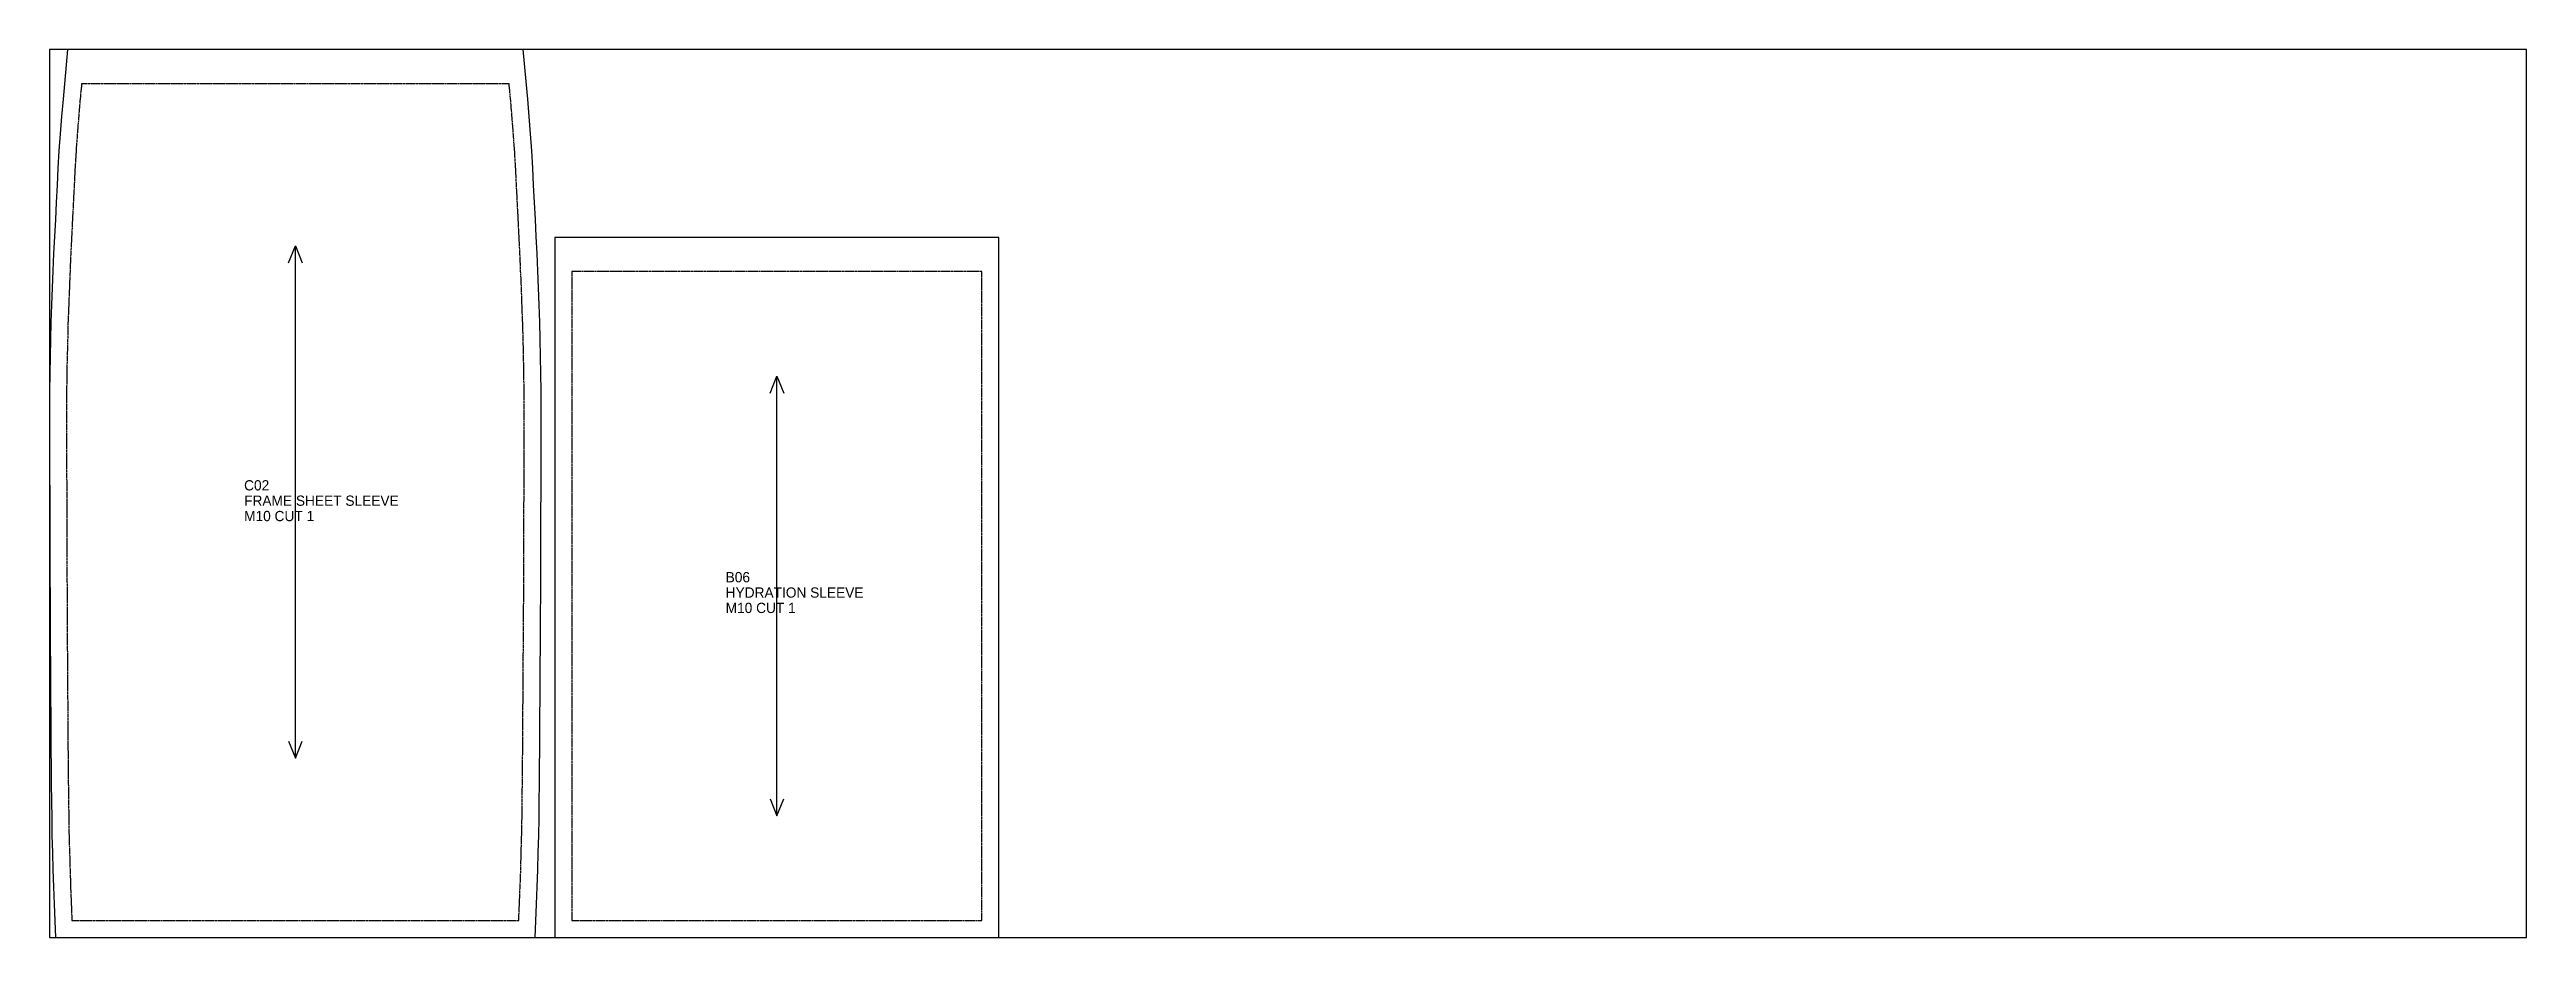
# Model space of a CAD drawing. Header units: millimetres. Extents: x 0 to 1450, y 0 to 520.
import ezdxf

# ---------------------------------------------------------------- set-up
doc = ezdxf.new("R2010")
doc.units = ezdxf.units.MM
doc.linetypes.add('DASHED', pattern=[1.524, 1.27, -0.254])
for name, color, linetype in [('CUT', 7, 'CONTINUOUS'), ('GRAIN', 5, 'CONTINUOUS'), ('SEW', 1, 'DASHED'), ('TEXT', 2, 'CONTINUOUS')]:
    doc.layers.add(name, color=color, linetype=linetype)

msp = doc.modelspace()

# ---------------------------------------------------------------- linework, layer by layer
at = {"layer": 'CUT'}
for points in [[(3.5, 0), (284.3, 0), (285.1, 19.6), (285.5, 29.6), (285.8, 39.7), (286.1, 49.7), (286.4, 59.8), (286.6, 69.8), (286.7, 79.9), (286.8, 89.9), (286.9, 99.9), (287, 109.9), (287.1, 119.9), (287.1, 129.9), (287.2, 139.9), (287.3, 149.9), (287.3, 159.9), (287.4, 169.9), (287.5, 179.9), (287.5, 190), (287.6, 200), (287.6, 210), (287.6, 220), (287.7, 230), (287.7, 240), (287.7, 250), (287.8, 260), (287.8, 270), (287.8, 280), (287.8, 290), (287.8, 300), (287.8, 310), (287.8, 320.1), (287.7, 330.1), (287.5, 340.2), (287.3, 350.3), (287, 360.3), (286.6, 370.4), (286.3, 380.4), (285.8, 390.4), (285.4, 400.5), (284.9, 410.5), (284.4, 420.5), (283.9, 430.5), (283.4, 440.5), (282.9, 450.5), (282.3, 460.6), (281.6, 470.7), (280.8, 480.8), (279.9, 490.9), (277.2, 520), (10.6, 520), (7.9, 490.9), (7, 480.8), (6.2, 470.7), (5.5, 460.6), (4.9, 450.5), (4.4, 440.5), (3.9, 430.5), (3.4, 420.5), (2.9, 410.5), (2.4, 400.5), (2, 390.4), (1.6, 380.4), (1.2, 370.4), (0.8, 360.3), (0.6, 350.3), (0.3, 340.2), (0.1, 330.1), (0, 320.1), (0, 310), (0, 300), (0, 290), (0, 280), (0, 270), (0.1, 260), (0.1, 250), (0.1, 240), (0.1, 230), (0.2, 220), (0.2, 210), (0.3, 200), (0.3, 190), (0.4, 179.9), (0.4, 169.9), (0.5, 159.9), (0.5, 149.9), (0.6, 139.9), (0.7, 129.9), (0.8, 119.9), (0.8, 109.9), (0.9, 99.9), (1, 89.9), (1.1, 79.9), (1.3, 69.8), (1.4, 59.8), (1.7, 49.7), (2, 39.7), (2.3, 29.6), (2.7, 19.6)], [(295.8, 0), (555.8, 0), (555.8, 410), (295.8, 410)]]:
    msp.add_lwpolyline(points, close=True, dxfattribs=at)
at = {"layer": 'GRAIN'}
for p, q in [((143.9, 105), (143.9, 405)), ((425.8, 71.2), (425.8, 328.8))]:
    msp.add_line(p, q, dxfattribs=at)
for points in [[(139.9, 395), (143.9, 405), (147.9, 395)], [(421.8, 318.8), (425.8, 328.8), (429.8, 318.8)], [(139.9, 115), (143.9, 105), (147.9, 115)], [(421.8, 81.2), (425.8, 71.2), (429.8, 81.2)]]:
    msp.add_lwpolyline(points, dxfattribs=at)
at = {"layer": 'SEW'}
for points in [[(13.1, 10), (274.7, 10), (275.1, 20), (275.5, 30), (275.9, 40), (276.1, 50), (276.4, 60), (276.6, 70), (276.7, 80), (276.8, 90), (276.9, 100), (277, 110), (277.1, 120), (277.1, 130), (277.2, 140), (277.3, 150), (277.3, 160), (277.4, 170), (277.5, 180), (277.5, 190), (277.6, 200), (277.6, 210), (277.6, 220), (277.7, 230), (277.7, 240), (277.7, 250), (277.8, 260), (277.8, 270), (277.8, 280), (277.8, 290), (277.8, 300), (277.8, 310), (277.8, 320), (277.7, 330), (277.5, 340), (277.3, 350), (277, 360), (276.6, 370), (276.3, 380), (275.8, 390), (275.4, 400), (274.9, 410), (274.4, 420), (273.9, 430), (273.4, 440), (272.9, 450), (272.3, 460), (271.6, 470), (270.8, 480), (270, 490), (269, 500), (18.8, 500), (17.8, 490), (17, 480), (16.2, 470), (15.5, 460), (14.9, 450), (14.4, 440), (13.9, 430), (13.4, 420), (12.9, 410), (12.4, 400), (12, 390), (11.6, 380), (11.2, 370), (10.8, 360), (10.6, 350), (10.3, 340), (10.1, 330), (10, 320), (10, 310), (10, 300), (10, 290), (10, 280), (10, 270), (10.1, 260), (10.1, 250), (10.1, 240), (10.1, 230), (10.2, 220), (10.2, 210), (10.3, 200), (10.3, 190), (10.4, 180), (10.4, 170), (10.5, 160), (10.5, 150), (10.6, 140), (10.7, 130), (10.8, 120), (10.8, 110), (10.9, 100), (11, 90), (11.1, 80), (11.3, 70), (11.4, 60), (11.7, 50), (12, 40), (12.3, 30), (12.7, 20)], [(305.8, 10), (545.8, 10), (545.8, 390), (305.8, 390)]]:
    msp.add_lwpolyline(points, close=True, dxfattribs=at)
at = {"layer": 'TEXT'}
msp.add_lwpolyline([(0, 0), (1450, 0), (1450, 520), (0, 520)], close=True, dxfattribs=at)

# ---------------------------------------------------------------- texts
for s, p in [('C02', (113.9, 261.8)), ('FRAME SHEET SLEEVE', (113.9, 252.8)), ('M10 CUT 1', (113.9, 243.8)), ('B06', (395.8, 208)), ('HYDRATION SLEEVE', (395.8, 199)), ('M10 CUT 1', (395.8, 190))]:
    msp.add_text(s, height=6, dxfattribs=at).set_placement(p)

doc.saveas('drawing.dxf')
